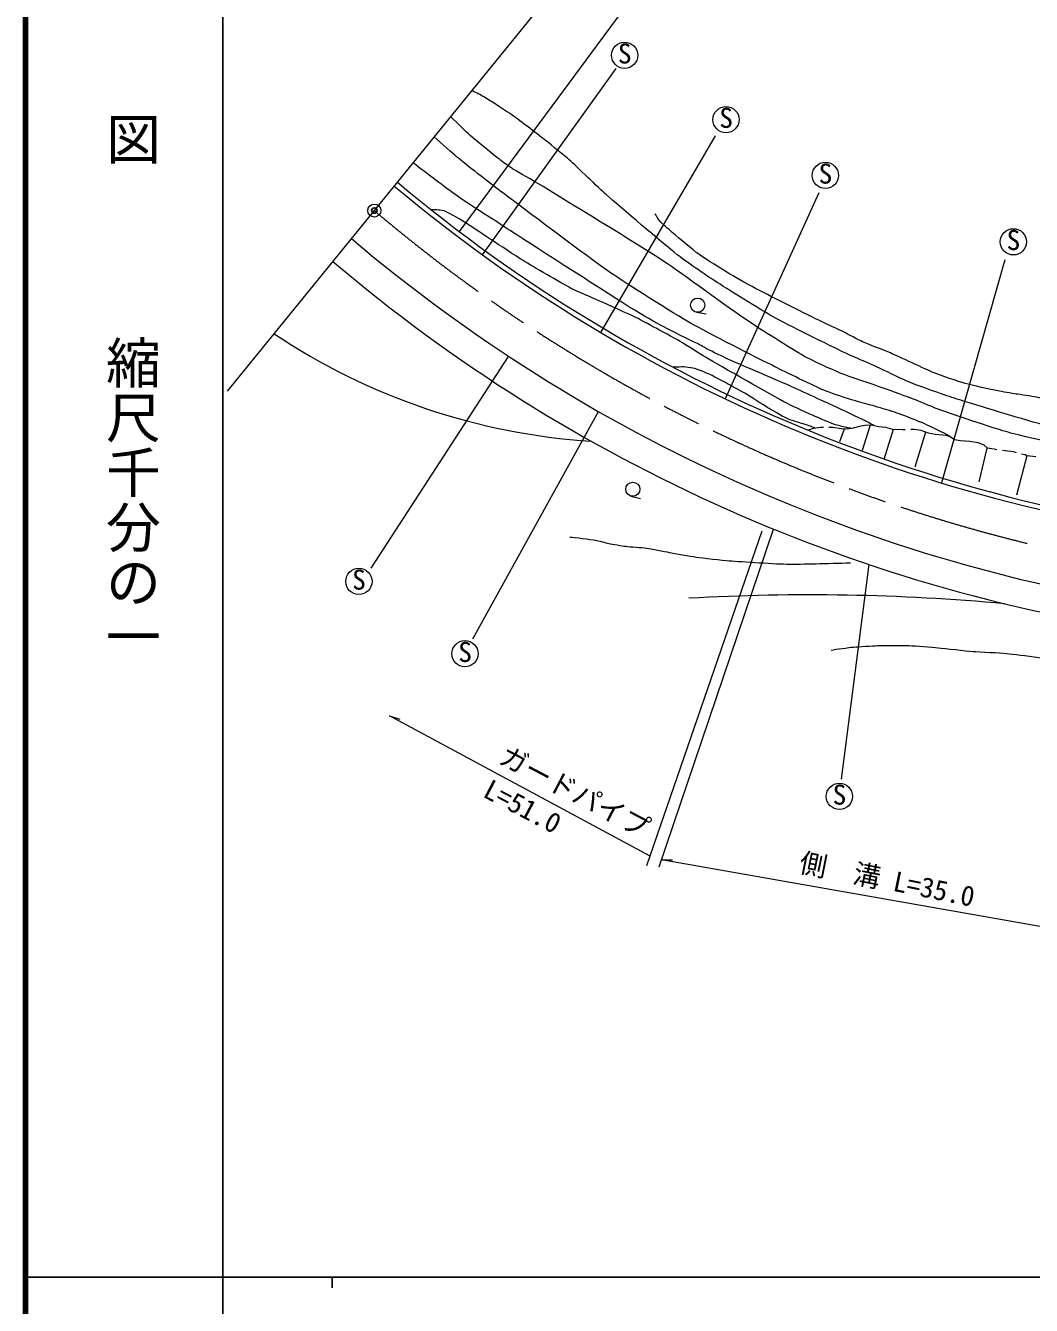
# Model space of a CAD drawing. Units: millimetres, scale not verified. Extents: x 40000 to 680000, y 20000 to 380000.
# Drawn here: x 40000 to 131817, y 202409 to 319292 of the extents above; entities that cross this region are included whole.
import ezdxf
from ezdxf.enums import TextEntityAlignment as Align

# ---------------------------------------------------------------- set-up
doc = ezdxf.new("R2010")
doc.units = ezdxf.units.MM
doc.header["$LTSCALE"] = 1000
doc.header["$PDMODE"] = 32
doc.header["$PDSIZE"] = 500
doc.linetypes.add('CHAIN', pattern=[18.5, 12, -1.5, 3.5, -1.5])
for name, color, linetype, lineweight in [('M-BGD', 7, 'Continuous', 13), ('M-BMK', 2, 'CHAIN', 13), ('M-STR-HTXT', 7, 'Continuous', 13), ('M-TTL', 2, 'Continuous', 140), ('M-TTL-BAND', 7, 'Continuous', 25), ('M-WORK', 1, 'Continuous', 13)]:
    doc.layers.add(name, color=color, linetype=linetype, lineweight=lineweight)
doc.layers.add('M-OTRS', color=6, linetype='Continuous')
doc.styles.add('@ＭＳ ゴシック', font='')
doc.styles.add('ＭＳ ゴシック', font='')
doc.styles.get('@ＭＳ ゴシック').set_extended_font_data('@MS Gothic')
doc.styles.get('ＭＳ ゴシック').set_extended_font_data('MS Gothic')

msp = doc.modelspace()

# ---------------------------------------------------------------- linework, layer by layer
at = {"layer": 'M-BGD'}
msp.add_circle((71835, 302396), 600, dxfattribs=at)
at = {"layer": 'M-BMK'}
msp.add_arc((165902, 413229), 145370, 229.67755, 264.5731, dxfattribs=at)
at = {"layer": 'M-OTRS'}
msp.add_point((71835, 302396), dxfattribs=at)
at = {"layer": 'M-STR-HTXT'}
for p, q in [((96705, 242585), (107230, 273146)), ((97839, 242453), (108271, 273311))]:
    msp.add_line(p, q, dxfattribs=at)
for points in [[(97001, 243443), (73219, 256250), (74157, 255954)], [(140560, 235604), (98058, 243101), (99041, 243115)]]:
    msp.add_lwpolyline(points, dxfattribs=at)
at = {"layer": 'M-TTL'}
msp.add_line((40000, 380000), (40000, 20000), dxfattribs=at)
at = {"layer": 'M-TTL-BAND'}
for p, q in [((58000, 370000), (58000, 20000)), ((40000, 205000), (579000, 205000)), ((68000, 205000), (68000, 204000))]:
    msp.add_line(p, q, dxfattribs=at)
at = {"layer": 'M-WORK'}
for p, q in [((58422, 285907), (91134, 326123)), ((97840, 325204), (79588, 300484)), ((93893, 315382), (81689, 298370)), ((102961, 309213), (92486, 291277)), ((112401, 304022), (103856, 285204)), ((129407, 297894), (123621, 277518)), ((101238, 293118), (102131, 292961)), ((71539, 269726), (84090, 289085)), ((80819, 263300), (92311, 284037)), ((111417, 282347), (111914, 282512)), ((111914, 282512), (112564, 282621)), ((112564, 282621), (112830, 282619)), ((113330, 282616), (113595, 282615)), ((113595, 282615), (113675, 282611)), ((113675, 282611), (114492, 282499)), ((114343, 281299), (114745, 282478)), ((114492, 282499), (114888, 282473)), ((114888, 282473), (115456, 282533)), ((115456, 282533), (116269, 282729)), ((116269, 282729), (116799, 282837)), ((116404, 280524), (117122, 282818)), ((116799, 282837), (117317, 282796)), ((117317, 282796), (117883, 282687)), ((117883, 282687), (118485, 282615)), ((118384, 279705), (119227, 282437)), ((118485, 282615), (119124, 282446)), ((119124, 282446), (120037, 282412)), ((120037, 282412), (120303, 282415)), ((120803, 282420), (121068, 282423)), ((121068, 282423), (121143, 282421)), ((121143, 282421), (121720, 282354)), ((121209, 278986), (122167, 282182)), ((121720, 282354), (122381, 282103)), ((122381, 282103), (123072, 281985)), ((123072, 281985), (124000, 281901)), ((124000, 281901), (124404, 281766)), ((124404, 281766), (124792, 281496)), ((124792, 281496), (125332, 281395)), ((125332, 281395), (126185, 281341)), ((126185, 281341), (126944, 281221)), ((126944, 281221), (127462, 281016)), ((127053, 277613), (127793, 280707)), ((127462, 281016), (127769, 280715)), ((127769, 280715), (128414, 280626)), ((128414, 280626), (128672, 280592)), ((129168, 280526), (129426, 280492)), ((129426, 280492), (130184, 280381)), ((130184, 280381), (130441, 280316)), ((130499, 276440), (131442, 280037)), ((130925, 280194), (131182, 280129)), ((131182, 280129), (131247, 280111)), ((131247, 280111), (131399, 280044)), ((131399, 280044), (132208, 279943)), ((95265, 276322), (96141, 276087)), ((114494, 250464), (117007, 270064))]:
    msp.add_line(p, q, dxfattribs=at)
for centre, radius in [((94684, 316580), 1200), ((103939, 310703), 1200), ((113009, 305612), 1200), ((130171, 299541), 1200), ((101351, 293757), 648), ((95433, 276948), 648), ((70424, 268532), 1200), ((80109, 261922), 1200), ((114289, 248894), 1200)]:
    msp.add_circle(centre, radius, dxfattribs=at)
for centre, radius, start, end in [((165237, 413790), 142485, 230.00331, 264.85782), ((165237, 413790), 142035, 230.00055, 264.85833), ((165955, 413184), 148668, 229.67755, 261.90066), ((164402, 410976), 148668, 229.60481, 262.45851), ((95332, 339856), 58633, 236.16814, 266.37199), ((111563, 72672), 194632, 84.7396, 93.24156)]:
    msp.add_arc(centre, radius, start, end, dxfattribs=at)
for points, knots in [([(157073, 283731), (156923, 283637), (156482, 283340), (156338, 283237), (156106, 283070), (155435, 282534), (155194, 282382), (154969, 282239), (154263, 281860), (154013, 281767), (153614, 281618), (152382, 281270), (151966, 281177), (151466, 281065), (149948, 280813), (149441, 280743), (149081, 280693), (147997, 280584), (147634, 280579), (147043, 280571), (145269, 280610), (144683, 280680), (143244, 280853), (138946, 281520), (137522, 281790), (136406, 282001), (133089, 282789), (131993, 283088), (130526, 283488), (126162, 284819), (124715, 285284), (123898, 285546), (121472, 286401), (120676, 286719), (120153, 286928), (118640, 287681), (118129, 287916), (117763, 288085), (116660, 288579), (116291, 288743), (115992, 288876), (115084, 289256), (114790, 289400), (113474, 290047), (109524, 291989), (108240, 292699), (107144, 293306), (103956, 295300), (102904, 295981), (102204, 296434), (100134, 297849), (99481, 298369), (98158, 299421), (94303, 302714), (93034, 303830), (92330, 304449), (90316, 306415), (89617, 307040), (89221, 307395), (87979, 308398), (87560, 308727), (86946, 309208), (85094, 310637), (84457, 311088), (83949, 311447), (82378, 312456), (81843, 312774), (81639, 312895), (81148, 313152), (80746, 313352)], [0, 0, 0, 0, 1, 1, 1, 2, 2, 2, 3, 3, 3, 4, 4, 4, 5, 5, 5, 6, 6, 6, 7, 7, 7, 8, 8, 8, 9, 9, 9, 10, 10, 10, 11, 11, 11, 12, 12, 12, 13, 13, 13, 14, 14, 14, 15, 15, 15, 16, 16, 16, 17, 17, 17, 18, 18, 18, 19, 19, 19, 20, 20, 20, 21, 21, 21, 22, 22, 22, 23, 23, 23, 23]), ([(159356, 282592), (158992, 282271), (157826, 281395), (157417, 281135), (157041, 280896), (155856, 280273), (155444, 280106), (154935, 279900), (153359, 279423), (152830, 279280), (152510, 279193), (151534, 279009), (151207, 278956), (150872, 278901), (149860, 278759), (149521, 278736), (149248, 278718), (148427, 278727), (148155, 278753), (146922, 278874), (143220, 279253), (142000, 279474), (139630, 279904), (132561, 281413), (130226, 282006), (128863, 282353), (124865, 283709), (123536, 284168), (123064, 284331), (121691, 284933), (121225, 285112), (120642, 285336), (118879, 285971), (118291, 286181), (117508, 286461), (115140, 287250), (114369, 287562), (113689, 287837), (111685, 288753), (111047, 289113), (109986, 289713), (106896, 291670), (105887, 292353), (104338, 293400), (99825, 296735), (98261, 297759), (95996, 299243), (89058, 303470), (86749, 304885), (86321, 305147), (85004, 305878), (84578, 306144), (84309, 306311), (83528, 306855), (83279, 307051), (82725, 307486), (81089, 308824), (80564, 309294), (80219, 309602), (79413, 310378), (78812, 310974)], [0, 0, 0, 0, 1, 1, 1, 2, 2, 2, 3, 3, 3, 4, 4, 4, 5, 5, 5, 6, 6, 6, 7, 7, 7, 8, 8, 8, 9, 9, 9, 10, 10, 10, 11, 11, 11, 12, 12, 12, 13, 13, 13, 14, 14, 14, 15, 15, 15, 16, 16, 16, 17, 17, 17, 18, 18, 18, 19, 19, 19, 20, 20, 20, 20]), ([(124404, 281766), (123936, 282020), (122503, 282725), (122016, 282941), (121558, 283144), (120156, 283687), (119686, 283858), (119363, 283976), (118379, 284284), (118050, 284381), (117468, 284553), (115711, 285024), (115132, 285204), (114676, 285346), (113312, 285796), (112874, 285987), (111965, 286382), (109293, 287686), (108408, 288132), (106859, 288913), (102212, 291260), (100706, 292122), (99206, 292980), (94811, 295735), (93392, 296721), (91321, 298160), (85283, 302721), (83269, 304239), (82474, 304839), (80115, 306671), (79350, 307309), (78949, 307642), (78008, 308485), (77310, 309128)], [0, 0, 0, 0, 1, 1, 1, 2, 2, 2, 3, 3, 3, 4, 4, 4, 5, 5, 5, 6, 6, 6, 7, 7, 7, 8, 8, 8, 9, 9, 9, 10, 10, 10, 11, 11, 11, 11]), ([(117431, 282780), (117216, 282897), (116561, 283232), (116340, 283339), (115755, 283621), (113994, 284449), (113405, 284722), (112594, 285097), (110158, 286215), (109341, 286577), (108297, 287039), (105141, 288375), (104098, 288841), (103724, 289008), (102622, 289553), (102257, 289738), (102068, 289833), (101518, 290148), (101329, 290244), (100718, 290554), (98865, 291446), (98260, 291768), (97707, 292063), (96075, 292994), (95545, 293327), (93315, 294725), (86674, 298996), (84462, 300424), (83399, 301110), (80207, 303164), (79174, 303894), (78434, 304417), (76664, 305754), (75378, 306752)], [0, 0, 0, 0, 1, 1, 1, 2, 2, 2, 3, 3, 3, 4, 4, 4, 5, 5, 5, 6, 6, 6, 7, 7, 7, 8, 8, 8, 9, 9, 9, 10, 10, 10, 11, 11, 11, 11]), ([(115344, 282512), (115057, 282551), (114210, 282747), (113936, 282839), (113556, 282965), (112448, 283436), (112081, 283597), (111570, 283823), (110040, 284506), (109548, 284771), (108033, 285589), (103544, 288144), (102054, 289006), (101624, 289255), (100381, 290077), (99953, 290329), (99530, 290577), (98235, 291275), (97804, 291509), (97387, 291735), (96139, 292421), (95712, 292628), (95059, 292945), (93068, 293827), (92407, 294125), (91876, 294365), (90263, 295047), (89748, 295320), (88864, 295789), (86273, 297310), (85418, 297832), (84831, 298190), (83118, 299339), (82543, 299716), (82080, 300020), (80699, 300944), (80229, 301236), (79859, 301466), (78738, 302140), (78345, 302327), (78223, 302385), (77816, 302442), (77682, 302448), (77530, 302454), (77299, 302459), (77030, 302464)], [0, 0, 0, 0, 1, 1, 1, 2, 2, 2, 3, 3, 3, 4, 4, 4, 5, 5, 5, 6, 6, 6, 7, 7, 7, 8, 8, 8, 9, 9, 9, 10, 10, 10, 11, 11, 11, 12, 12, 12, 13, 13, 13, 14, 14, 14, 15, 15, 15, 15]), ([(150217, 283863), (149940, 283763), (149089, 283522), (148800, 283462), (148384, 283375), (147122, 283175), (146699, 283131), (146257, 283085), (144924, 283004), (144480, 283013), (143973, 283023), (142456, 283158), (141953, 283226), (141555, 283279), (140377, 283537), (139982, 283614), (139643, 283680), (138623, 283879), (138283, 283944), (137938, 284011), (136901, 284197), (136559, 284275), (136150, 284367), (134935, 284692), (134529, 284794), (134071, 284909), (132701, 285265), (132238, 285361), (131878, 285435), (130784, 285585), (130420, 285644), (130085, 285699), (129077, 285858), (128744, 285927), (128146, 286052), (126357, 286445), (125769, 286612), (125193, 286776), (123491, 287354), (122936, 287580), (122124, 287912), (119751, 289050), (118946, 289398), (118442, 289616), (116897, 290189), (116396, 290413), (116042, 290572), (115022, 291139), (114673, 291311), (114271, 291508), (113044, 292057), (112642, 292255), (111485, 292826), (108026, 294564), (106881, 295159), (106354, 295433), (104794, 296294), (104284, 296599), (103707, 296946), (101997, 298023), (101451, 298417), (100963, 298769), (99581, 299934), (99121, 300323), (98901, 300508), (98259, 301081), (98056, 301283), (97964, 301375), (97711, 301674), (97651, 301789), (97616, 301857), (97549, 301967), (97473, 302095)], [0, 0, 0, 0, 1, 1, 1, 2, 2, 2, 3, 3, 3, 4, 4, 4, 5, 5, 5, 6, 6, 6, 7, 7, 7, 8, 8, 8, 9, 9, 9, 10, 10, 10, 11, 11, 11, 12, 12, 12, 13, 13, 13, 14, 14, 14, 15, 15, 15, 16, 16, 16, 17, 17, 17, 18, 18, 18, 19, 19, 19, 20, 20, 20, 21, 21, 21, 22, 22, 22, 23, 23, 23, 24, 24, 24, 24]), ([(112042, 282543), (111941, 282587), (111632, 282706), (111527, 282742), (111389, 282789), (110968, 282915), (110829, 282958), (110684, 283004), (110249, 283138), (110106, 283187), (109975, 283232), (109579, 283365), (109455, 283428), (109097, 283612), (108049, 284215), (107704, 284423), (107322, 284654), (106204, 285392), (105821, 285620), (105443, 285844), (104285, 286473), (103898, 286682), (103654, 286814), (102916, 287201), (102667, 287323), (102491, 287410), (101956, 287656), (101773, 287728), (101601, 287795), (101076, 287973), (100896, 288015), (100737, 288051), (100250, 288116), (100087, 288116), (99879, 288116), (99507, 288106), (99101, 288092)], [0, 0, 0, 0, 1, 1, 1, 2, 2, 2, 3, 3, 3, 4, 4, 4, 5, 5, 5, 6, 6, 6, 7, 7, 7, 8, 8, 8, 9, 9, 9, 10, 10, 10, 11, 11, 11, 12, 12, 12, 12]), ([(89686, 272583), (90154, 272546), (91551, 272373), (92014, 272297), (92264, 272255), (92996, 272043), (93245, 271993), (93550, 271932), (94471, 271778), (94779, 271740), (95156, 271694), (96293, 271624), (96668, 271572), (97089, 271513), (98341, 271259), (98759, 271184), (99245, 271096), (100701, 270827), (101189, 270759), (101797, 270674), (103629, 270468), (104242, 270421), (105333, 270338), (108611, 270117), (109706, 270111), (110779, 270105), (113245, 270163), (115295, 270232)], [0, 0, 0, 0, 1, 1, 1, 2, 2, 2, 3, 3, 3, 4, 4, 4, 5, 5, 5, 6, 6, 6, 7, 7, 7, 8, 8, 8, 9, 9, 9, 9]), ([(113550, 262261), (113952, 262330), (115167, 262492), (115573, 262531), (116014, 262573), (117340, 262654), (117783, 262665), (118359, 262681), (120090, 262687), (120666, 262665), (121194, 262646), (122772, 262511), (123297, 262463), (123932, 262405), (125833, 262190), (126469, 262138), (127087, 262087), (128946, 262014), (129562, 261949), (130743, 261824), (134273, 261347), (135450, 261189), (136337, 261070), (138991, 260669), (139879, 260561), (141169, 260404), (145044, 259972), (146338, 259861), (147691, 259746), (151759, 259511), (153114, 259432), (154020, 259379), (156736, 259195), (157643, 259200), (158823, 259207), (162363, 259390), (163539, 259491), (164655, 259587), (167984, 260027), (169092, 260185), (170021, 260318), (172181, 260652), (173932, 260930)], [0, 0, 0, 0, 1, 1, 1, 2, 2, 2, 3, 3, 3, 4, 4, 4, 5, 5, 5, 6, 6, 6, 7, 7, 7, 8, 8, 8, 9, 9, 9, 10, 10, 10, 11, 11, 11, 12, 12, 12, 13, 13, 13, 14, 14, 14, 14])]:
    msp.add_open_spline(points, degree=3, knots=knots, dxfattribs=at)

# ---------------------------------------------------------------- texts
at = {"layer": 'M-STR-HTXT', "style": 'ＭＳ ゴシック'}
for s, rotation, p in [('ガードパイプ', 332.3, (89458, 248033)), ('L=51.0', 332.3, (84691, 246684)), ('側\u3000溝 L=35.0', 348.6, (118359, 239873))]:
    msp.add_text(s, height=1833, rotation=rotation, dxfattribs=at).set_placement(p, align=Align.BOTTOM_CENTER)
at = {"layer": 'M-TTL-BAND', "style": '@ＭＳ ゴシック'}
for s, p in [('平\u3000\u3000面\u3000\u3000図', (49777, 306475)), ('縮尺千分の一', (49777, 261030))]:
    msp.add_text(s, height=3666, rotation=270, dxfattribs=at).set_placement(p, align=Align.MIDDLE_RIGHT)
at = {"layer": 'M-WORK', "style": 'ＭＳ ゴシック'}
for p in [(94693, 315277), (103948, 309401), (113018, 304310), (130179, 298239), (70433, 267230), (80118, 260620), (114298, 247592)]:
    msp.add_text('S', height=1833, dxfattribs=at).set_placement(p, align=Align.BOTTOM_CENTER)

doc.saveas('drawing.dxf')
